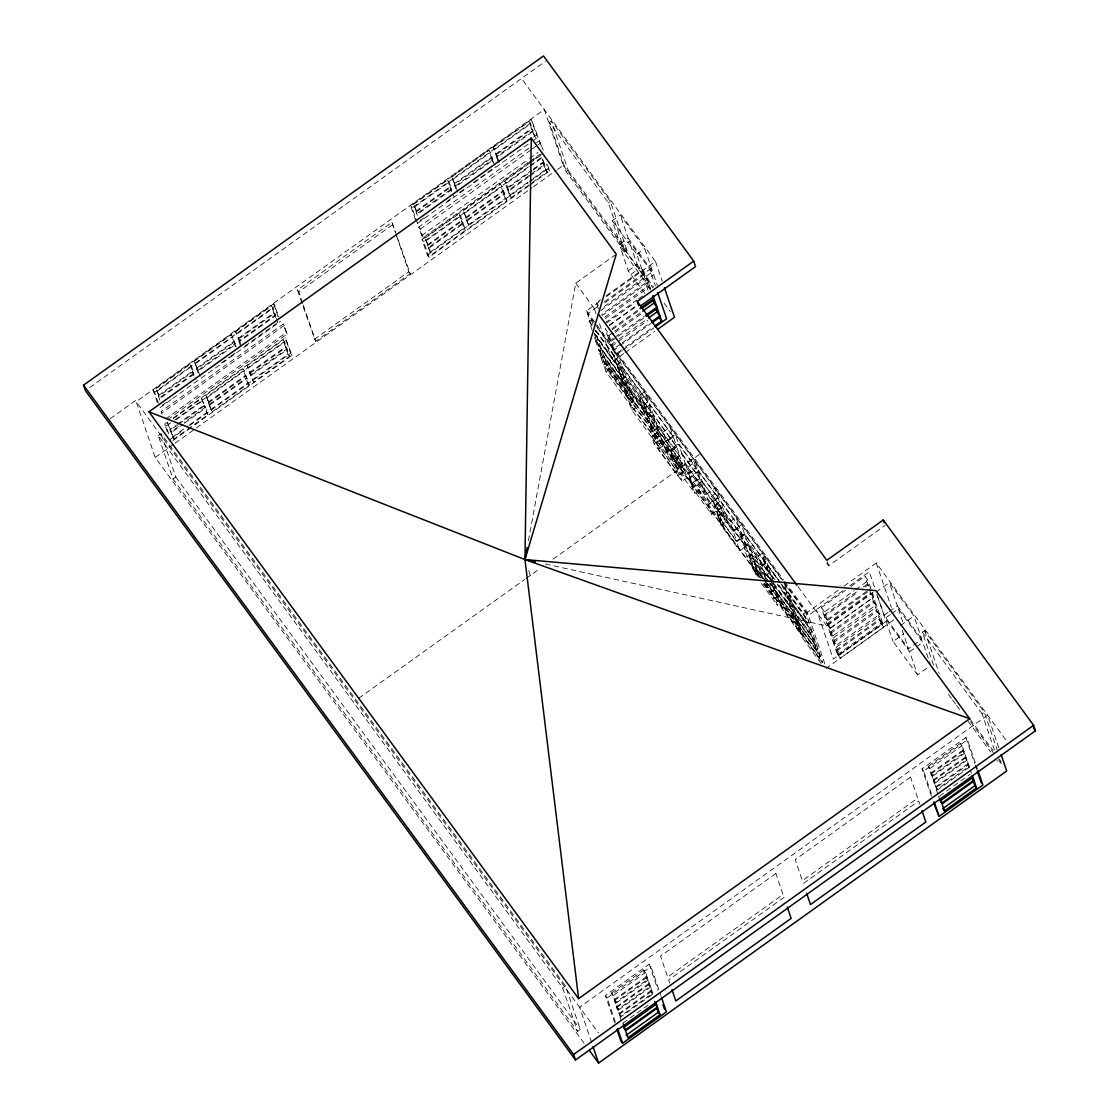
<?xml version="1.0" encoding="UTF-8"?>
<svg xmlns="http://www.w3.org/2000/svg" width="1119" height="1119" viewBox="0 0 1119 1119"><rect width="100%" height="100%" fill="white"/><g stroke="black" fill="none" stroke-linecap="round" stroke-linejoin="round"><path stroke-width="0.75" stroke-dasharray="5 3.75" d="M528.434 540.673L575.753 283.163L614.849 255.174M89.66 387.608L545.359 61.433M110.194 418.688L135.441 400.616L598.567 1033.117M157.289 402.518L153.065 390.111L273.707 303.781L278.925 316.705M528.168 144.099L417.457 223.338L415.932 221.254L410.659 205.756L531.287 119.411L538.099 136.994L533.847 140.043M155.989 388.741L190.006 364.388L191.531 366.472L193.853 373.284L159.835 397.637L155.989 388.741L159.835 397.637M194.188 361.395L231.353 334.791L232.878 336.889L235.2 343.687L198.035 370.291L194.188 361.395L198.035 370.291M235.633 331.728L271.539 306.033L273.078 308.117L275.386 314.929L239.48 340.624L235.633 331.728L239.48 340.624M413.568 204.371L447.6 180.019L449.125 182.117L451.447 188.915L417.415 213.267L413.568 204.371L417.415 213.267M451.768 177.04L488.933 150.436L490.472 152.52L492.78 159.332L455.615 185.936L451.768 177.04L455.615 185.936M493.227 147.358L529.133 121.663L530.658 123.747L532.98 130.559L497.074 156.254L493.227 147.358L497.074 156.254M158.297 403.05L154.604 392.209L275.232 305.865M301.934 303.151L297.444 289.961L391.972 222.303L410.197 273.651L315.656 341.309L302.494 304.802M417.457 223.338L412.184 207.84L532.826 121.495M157.513 390.825L191.531 366.472M195.713 363.493L232.878 336.889M237.172 333.812L273.078 308.117M415.107 206.455L449.125 182.117M453.293 179.124L490.472 152.52M494.752 149.456L530.658 123.747M302.745 303.389L298.815 291.835L393.356 224.178M158.297 395.539L192.328 371.2L190.006 364.388M196.496 368.207L233.661 341.603L231.353 334.791M237.955 338.539L273.861 312.83L271.539 306.033M415.89 211.183L449.908 186.831L447.6 180.019M454.09 183.838L491.255 157.233L488.933 150.436M495.549 154.17L531.455 128.475L529.133 121.663M159.933 400.35L158.562 396.322L192.594 371.97L195.951 379.425M198.133 373.005L196.762 368.976L233.927 342.386L236.375 347.156M240.501 346.023L238.221 339.309L274.127 313.614L275.652 315.698L239.746 341.393L241.578 346.764M416.156 211.953L450.174 187.6L451.712 189.698L417.681 214.051L416.156 211.953L417.988 217.324M455.727 188.649L454.356 184.621L491.521 158.017L494.878 165.472M498.095 161.654L495.815 154.94L531.721 129.245L535.525 138.043L531.721 129.245M194.119 374.054L160.101 398.406L158.562 396.322M200.119 376.446L198.301 371.074L235.466 344.47M457.713 192.076L455.881 186.705L493.045 160.101M499.172 162.409L497.34 157.038L533.245 131.329M549.359 122.237L551.317 120.838L610.359 201.462L627.199 250.908L625.241 252.321L566.2 171.697L549.359 122.237L608.4 202.861L625.241 252.321M533.735 136.938L536.574 134.909L531.287 119.411M162.381 405.12L169.473 400.056M221.226 363.004L229.493 357.101M230.864 356.108L237.746 351.184M244.795 346.135L277.946 322.412L276.575 318.383M419.975 220.765L424.227 217.715M446.901 201.476L453.992 196.412L452.468 194.314M459.545 192.44L465.042 188.496M473.309 182.579L495.339 166.815M171.235 399.581L159.877 407.708L158.352 405.61M172.648 398.56L280.505 321.363M162.115 414.296L161.136 411.428L283.317 323.978L287.261 333.952L166.507 420.394M528.21 162.577L423.192 237.746L421.653 235.661L418.73 227.059L529.427 147.82M536.519 142.742L539.358 140.714L543.82 151.401M284.338 325.349L162.157 412.799L161.136 411.428M423.192 237.746L420.254 229.143L530.966 149.918M532.378 148.897L536.63 145.848M538.057 144.841L540.897 142.798M165.486 419.01L286.254 332.581L283.317 323.978M421.653 235.661L528.098 159.471M529.525 158.45L538.029 152.366M529.623 161.556L539.568 154.45M528.364 186.174L429.011 257.286L427.36 255.02L422.087 239.522L531.357 161.304M532.784 160.283L542.715 153.177M167.318 431.878L164.675 424.129L167.514 422.101M173.193 418.03L285.317 337.784L292.059 355.296L192.72 426.409M424.996 238.137L459.014 213.785L460.678 216.051L463 222.863L428.969 247.215L424.996 238.137L428.969 247.215M463.196 210.792L500.361 184.201L502.025 186.467L504.333 193.265L467.169 219.87L463.196 210.792L467.169 219.87M529.343 175.375L508.627 190.202L506.963 187.936L504.655 181.124L528.126 164.325M529.511 163.332L540.561 155.429L544.533 164.493L530.728 174.382M173.263 418.688L201.616 398.406L205.406 407.218L184.145 422.436M205.784 395.413L242.949 368.808L244.432 370.823L246.753 377.635L209.589 404.239L205.784 395.413L209.589 404.239M247.243 365.745L283.149 340.036L284.632 342.064L286.94 348.862L251.048 374.557L247.243 365.745L251.048 374.557M168.787 433.892L166.158 426.143L173.249 421.066M174.676 420.059L286.786 339.798M429.025 257.314L423.737 241.788L528.769 166.619M530.182 165.598L541.54 157.471M176.159 419.695L203.085 400.42M207.267 397.427L244.432 370.823M248.726 367.759L284.632 342.064M426.661 240.403L460.678 216.051M464.861 213.058L502.025 186.467M508.627 190.202L506.306 183.39L528.406 167.57M529.791 166.591L542.211 157.695L544.533 164.493M158.255 435.585L161.038 433.585L565.501 985.979L580.285 1029.41L577.502 1031.41L173.039 479.016L158.255 435.585L562.717 987.965L577.502 1031.41M427.318 244.949L461.336 220.597L459.014 213.785M465.518 217.604L502.683 190.999L500.361 184.201M506.963 187.936L531.833 170.144M533.203 169.151L542.869 162.227M178.48 426.507L171.389 431.57L169.906 429.556L175.585 425.5M176.998 424.479L203.924 405.204L201.616 398.406M208.106 402.211L245.271 375.62L242.949 368.808M249.565 372.543L285.471 346.848L283.149 340.036M427.584 245.718L461.601 221.366L463.266 223.632L465.546 230.346L431.528 254.698L427.584 245.718L431.528 254.698M465.77 218.387L502.949 191.783L504.599 194.049L506.893 200.763L469.728 227.367L465.77 218.387L469.728 227.367M529.133 184.845L511.173 197.685L509.523 195.419L507.229 188.705L532.084 170.913M533.469 169.934L543.135 163.01L547.079 171.99L530.518 183.852M178.676 424.241L204.19 405.987L205.672 408.001L207.952 414.715L173.935 439.068L170.172 430.339L177.264 425.262M208.372 402.994L245.537 376.39L247.019 378.418L249.299 385.132L212.134 411.722L208.372 402.994L212.134 411.722M249.831 373.326L285.737 347.617L287.205 349.646L289.499 356.36L253.593 382.055L249.831 373.326L253.593 382.055M173.935 439.068L171.655 432.354L182.998 424.241M184.411 423.22L205.672 408.001M209.854 405.008L247.019 378.418M251.299 375.341L287.205 349.646M429.234 247.984L463.266 223.632M467.434 220.653L504.599 194.049M511.173 197.685L508.893 190.971L528.224 177.138M529.609 176.145L544.799 165.276M429.864 252.432L463.881 228.08L461.601 221.366M468.064 225.101L505.228 198.497L502.949 191.783M509.523 195.419L531.609 179.613M532.994 178.62L545.429 169.724L543.135 163.01M172.466 437.053L188.048 425.891M189.475 424.87L206.483 412.701L204.19 405.987M210.652 409.708L247.817 383.104L245.537 376.39M252.111 380.04L288.017 354.331L285.737 347.617M427.36 255.02L528.126 182.887M529.539 181.879L547.988 168.675L546.408 164.017M169.948 439.627L184.145 429.472M189.824 425.402L290.59 353.282L285.317 337.784M172.844 440.634L191.293 427.43M314.285 339.435L408.813 271.777L395.902 233.857M529.777 185.153L549.653 170.941L547.541 164.731M584.174 1043.328L155.191 457.447L173.599 444.271M175.026 443.25L194.86 429.053M196.273 428.045L532.084 187.684M533.497 186.677L556.171 170.452M557.584 169.431L563.263 165.374L544.254 109.564L136.182 401.637L155.191 457.447M566.2 171.697L568.158 170.284L551.317 120.838M173.039 479.016L175.823 477.03L161.038 433.585M608.4 202.861L610.359 201.462M612.275 220.765L636.753 254.195L644.656 277.386L620.178 243.956L612.275 220.765L620.29 215.03L644.768 248.46L652.671 271.651L603.155 307.319M620.178 243.956L628.193 238.221L620.29 215.03M644.81 293.388L628.277 270.812L620.388 247.621L629.228 241.298L653.706 274.714L657.399 285.541M636.753 254.195L644.768 248.46M628.277 270.812L637.131 264.49L629.228 241.298M630.906 274.393L639.746 268.056M598.441 308.802L596.371 302.745L600.567 299.738M606.176 295.724L642.6 269.651L645.509 273.623L648.083 281.205L601.854 314.285M591.489 325.405L586.524 310.83L600.595 300.759M606.218 296.717L655.482 261.468L521.524 78.498M597.28 306.9L587.559 313.866L593.741 322.314M604.372 301.822L649.775 269.329L655.384 285.821M604.875 302.703L645.509 273.623M600.791 310.522L645.621 278.435L648.474 282.338L650.531 288.394M648.027 290.325L644.866 281.051L653.706 274.714M592.217 330.343L589.112 321.223L591.322 319.642L593.322 322.356M648.474 282.338L602.246 315.418L599.392 311.53M604.778 317.097L648.195 286.016L645.621 278.435M605.337 318.439L648.768 287.359L650.531 289.765M604.819 322.999L637.047 299.934M638.445 298.941L642.642 295.934M606.582 323.055L634.599 302.997M609.323 325.028L635.942 305.963M609.337 325.615L635.956 306.564M595.7 330.93L619.618 363.591L622.793 372.921L620.513 374.557L595.602 340.54L597.882 338.903M611.967 328.636L638.585 309.585M595.77 341.309L598.119 339.616L623.045 373.648L626.122 382.698L623.759 384.377L598.847 350.359L595.77 341.309L626.122 382.698M612.317 329.685L638.935 310.634M613.506 338.26L610.694 340.274L607.715 336.204L613.324 332.189M614.723 331.182L641.341 312.131M620.667 343.967L613.66 348.974L610.764 345.016L608.177 337.434L613.785 333.42M615.184 332.413L641.802 313.362M614.904 337.267L644.32 316.201M613.66 348.974L611.086 341.393L616.681 337.392M618.094 336.385L644.712 317.334M598.847 350.359L601.211 348.666M599.141 351.618L601.602 349.855L626.528 383.887L628.584 389.944L626.122 391.706L624.052 385.649L599.141 351.618L601.211 357.688L650.601 425.052L652.657 431.123L656.643 428.269L654.587 422.199L628.99 387.244L625.003 390.097L627.06 396.168L631.046 393.315L628.99 387.244M610.764 345.016L617.758 339.994M619.171 339.001L647.188 318.943M611.45 346.47L615.436 354.205L611.45 346.47L617.059 342.456M618.457 341.449L647.873 320.398M601.211 357.688L603.673 355.926L628.584 389.944M622.066 342.96L650.083 322.901M601.253 358.36L603.868 356.499L628.78 390.517L631.06 397.203L628.444 399.077L626.178 392.391L601.253 358.36L603.533 365.046L628.78 399.511L630.962 405.945L633.438 404.183L631.242 397.749L606.33 363.731L603.868 365.493L606.05 371.914L630.962 405.945M612.904 350.723L650.726 323.657M616.233 353.66L619.339 362.794L617.128 364.374L614.023 355.241L623.842 348.177M625.241 347.184L653.272 327.126M621.213 351.282L611.282 358.388L598.931 322.118M622.626 350.261L653.846 327.923M603.533 365.046L606.148 363.185L684.828 470.637L677.61 475.799L654.097 443.683L651.817 437.011L659.035 431.836L682.548 463.951L684.828 470.637M760.291 578.005L605.519 366.64L623.815 353.548M625.227 352.541L654.783 331.392M606.05 371.914L608.512 370.151L595.224 331.126M619.618 363.591L617.324 365.228L620.513 374.557M647.3 413.792L621.702 378.837L618.527 369.494L622.08 366.948L647.677 401.917L650.852 411.246L647.3 413.792L644.124 404.463L618.066 368.822L621.8 366.151L618.695 357.031M623.045 373.648L620.681 375.327L623.759 384.377M621.702 378.837L625.255 376.292L622.08 366.948M621.772 379.677L625.507 377.005L651.104 411.974L654.181 421.024L650.447 423.695L647.369 414.645L621.772 379.677L624.85 388.727L628.584 386.055L625.507 377.005M624.052 385.649L626.528 383.887M626.178 392.391L628.78 390.517M631.242 393.888L627.437 396.616L629.717 403.288L655.314 438.256L659.119 435.529L656.839 428.843L631.242 393.888L633.522 400.574L629.717 403.288M628.78 399.511L631.242 397.749M640.558 394.657L644.292 391.986L647.397 401.106L643.663 403.777L640.558 394.657L614.96 359.703L618.066 368.822M629.829 403.889L633.704 401.12L659.301 436.074L661.497 442.495L657.608 445.278L632.011 410.323L629.829 403.889L655.426 438.844L657.608 445.278M639.704 399.833L646.488 394.979L649.593 404.113L673.106 436.214L666.323 441.068L642.81 408.967L639.704 399.833L663.217 431.948L666.323 441.068M632.011 410.323L635.9 407.54L633.704 401.12M644.124 404.463L647.677 401.917M642.81 408.967L649.593 404.113M649.873 404.91L643.229 409.652L646.418 418.996L669.917 451.097L676.561 446.355L673.386 437.011L649.873 404.91L653.048 414.24L676.561 446.355M647.369 414.645L651.104 411.974M646.418 418.996L653.048 414.24M653.286 414.967L656.377 424.017L679.876 456.118L676.799 447.068L653.286 414.967L647.314 419.247L650.391 428.297L673.904 460.399L682.142 454.37L699.809 478.498L702.886 487.534L694.843 493.297L677.177 469.183L674.1 460.133M650.601 425.052L654.587 422.199M650.391 428.297L656.377 424.017M650.824 429.458L656.783 425.206L680.282 457.307L682.352 463.378L676.408 467.63L652.895 435.515L650.824 429.458L674.337 461.56L676.408 467.63M656.839 428.843L653.034 431.57L655.314 438.256M652.895 435.515L658.839 431.263L656.783 425.206M663.217 431.948L670.001 427.094L673.106 436.214M655.426 438.844L659.301 436.074M654.097 443.683L661.315 438.522L659.035 431.836M656.307 442.774L661.497 439.068L685.01 471.183L687.192 477.603L682.017 481.31L658.504 449.209L656.307 442.774L679.82 474.89L682.017 481.31M663.119 443.124L675.344 434.382L678.45 443.516L696.116 467.63L683.891 476.386L666.225 452.258L663.119 443.124L680.786 467.252L683.891 476.386M673.386 437.011L666.742 441.767L669.917 451.097M658.504 449.209L663.693 445.502L661.497 439.068M666.225 452.258L678.45 443.516M670.882 449.922L678.715 444.313L696.382 468.441L699.557 477.771L691.724 483.38L674.072 459.252L670.882 449.922L688.549 474.036L691.724 483.38M676.799 447.068L670.827 451.349L673.904 460.399M674.072 459.252L681.905 453.643L678.715 444.313M674.337 461.56L680.282 457.307M677.61 475.799L675.33 469.113L682.548 463.951M677.177 469.183L685.22 463.42L682.142 454.37M680.786 467.252L693.011 458.51L696.116 467.63M358.695 698.284L524.685 579.474M526.112 578.467L540.295 568.312M553.052 559.178L700.55 453.601M679.82 474.89L685.01 471.183M688.549 474.036L696.382 468.441M705.949 494.458L686.646 468.078L695.417 461.797L698.522 470.931L689.752 477.212L709.054 503.578L717.825 497.298L714.719 488.164L705.949 494.458L709.054 503.578M689.15 478.624L698.802 471.728L718.104 498.095L721.279 507.439L711.642 514.334L692.325 487.968L689.15 478.624L720.035 520.475L724.608 517.202L721.531 508.152L702.214 481.785L697.655 485.059L700.732 494.108L705.306 490.835L702.214 481.785M699.809 478.498L691.752 484.247L694.843 493.297M692.325 487.968L701.977 481.058L698.802 471.728M711.488 496.193L717.461 491.912L720.566 501.032L739.169 526.434L733.183 530.714L714.593 505.326L711.488 496.193L730.078 521.594L733.183 530.714M718.104 498.095L708.453 505.005L711.642 514.334M714.593 505.326L720.566 501.032M714.719 506.222L720.846 501.844L739.435 527.245L742.624 536.574L736.498 540.967L717.894 515.565L714.719 506.222L733.309 531.623L736.498 540.967M721.531 508.152L716.957 511.425L697.655 485.059M717.894 515.565L724.021 511.173L720.846 501.844M718.062 516.335L724.273 511.901L742.862 537.302L745.939 546.352L739.743 550.786L721.154 525.384L718.062 516.335L736.666 541.736L739.743 550.786M721.154 525.384L727.35 520.95L724.273 511.901M730.078 521.594L736.064 517.314L739.169 526.434M737.393 527.441L741.379 524.573L744.485 533.707L765.41 562.27L761.41 565.123L740.498 536.561L737.393 527.441L758.304 556.003L761.41 565.123M733.309 531.623L739.435 527.245M740.498 536.561L744.485 533.707M741.17 537.162L744.806 534.56L765.676 563.067L768.851 572.41L765.228 574.998L744.359 546.492L741.17 537.162L762.053 565.668L765.228 574.998M736.666 541.736L742.862 537.302M744.359 546.492L747.982 543.89L744.806 534.56M762.892 578.481L746.988 556.758L743.911 547.709L748.219 544.617L773.775 579.474M746.988 556.758L751.311 553.667L748.219 544.617M763.13 579.055L751.199 562.759L749.129 556.689L751.716 554.856L769.606 579.292M758.304 556.003L762.291 553.15L765.41 562.27M751.199 562.759L753.772 560.913L766.697 578.565M758.318 577.04L753.339 570.256L751.073 563.57L753.968 561.486M774.949 579.754L765.802 567.277L762.696 558.143L764.836 556.619L767.942 565.738L781.146 583.768M753.339 570.256L756.248 568.172L766.179 581.754M751.716 554.856L758.626 575.152L756.486 576.677L754.29 570.256L756.43 568.718L766.375 582.3M762.053 565.668L765.676 563.067M765.802 567.277L767.942 565.738M768.221 566.55L765.648 568.382L768.823 577.726L771.397 575.879L768.221 566.55L780.405 583.181M771.341 582.453L769.788 577.922L771.648 576.607L774.726 585.643L772.879 586.971L771.844 583.95M767.872 585.265L771.103 582.943M775.131 586.832L773.495 588.007L775.565 594.063L794.854 620.416L796.49 619.241L794.42 613.184L775.131 586.832L777.187 592.902L775.565 594.063M772.068 591.266L774.642 589.419L772.586 583.363L770.012 585.209L772.068 591.266L764.123 580.411M774.222 598.763L771.942 592.077L774.852 590.007L777.118 596.679L774.222 598.763L763.284 583.824M784.405 587.335L786.335 585.964L789.441 595.084L808.673 621.367L806.757 622.751L787.51 596.469L784.405 587.335L803.652 613.618L806.757 622.751M776.698 593.965L777.383 593.476L779.663 600.162L798.952 626.5L798.267 627.004L778.978 600.651L776.698 593.965L795.987 620.318L798.267 627.004M777.299 597.224L779.495 603.659L777.355 605.183L775.159 598.763L777.299 597.224L767.368 583.656M779.006 585.293L785.104 593.616L787.244 592.091L784.657 584.482M787.51 592.888L784.937 594.735L788.112 604.064L790.685 602.232L787.51 592.888L781.426 584.566M779.118 601.225L779.845 600.707L799.134 627.046L801.33 633.48L800.603 633.997L781.314 607.645L779.118 601.225L798.42 627.563L800.603 633.997M826.647 562.997L828.703 565.808L885.115 525.44M787.51 596.469L789.441 595.084M813.835 642.46L794.588 616.163L791.497 607.113L793.133 605.952L796.21 615.002L815.471 641.285L813.835 642.46L810.757 633.41L791.007 606.582L787.818 597.238L789.706 595.895L808.967 622.192L807.079 623.535L810.254 632.878L812.142 631.522L792.881 605.225L789.706 595.895M781.314 607.645L782.041 607.127L779.845 600.707M790.937 602.945L794.014 611.995L792.168 613.324L789.091 604.274L790.937 602.945L777.733 584.915M791.007 606.582L792.881 605.225M794.42 613.184L792.784 614.345L794.854 620.416M794.588 616.163L796.21 615.002M816.408 649.635L814.352 643.565L815.877 642.474L796.616 616.177L795.091 617.268L797.162 623.339L816.408 649.635L817.933 648.544L767.69 579.922M803.652 613.618L805.568 612.247L784.139 582.957M795.987 620.318L796.686 619.828L769.872 583.209M893.871 619.842L826.312 668.183L807.317 612.373L838.285 590.203M843.908 586.174L876.275 563.011L1006.638 741.044M797.162 623.339L798.686 622.248L796.616 616.177M842.845 590.72L808.352 615.408L783.594 581.586M849.797 585.741L869.253 571.823L874.862 588.3M819.178 657.357L820.591 656.349L801.344 630.053L799.931 631.06L802.113 637.494L821.36 663.791L819.178 657.357L799.707 630.543L797.427 623.856L798.882 622.821L818.129 649.118L816.674 650.153L818.954 656.839L820.409 655.804L801.148 629.507L798.882 622.821M866.568 591.336L827.207 619.506L824.018 615.156L821.416 607.505L845.321 590.398M850.944 586.37L865.001 576.299L868.19 580.663L870.792 588.314L867.603 583.964L865.001 576.299M798.42 627.563L799.134 627.046M827.207 619.506L824.605 611.855L854.133 590.72M855.531 589.713L868.19 580.663M799.707 630.543L801.148 629.507M824.018 615.156L856.357 592.007M863.378 586.971L867.603 583.964M872.163 592.399L873.729 596.986L830.144 628.193L826.983 623.87L824.381 616.205L858.119 592.049M865.155 587.027L867.952 584.999L871.128 589.335M802.113 637.494L803.526 636.473L801.344 630.053M830.144 628.193L827.542 620.527L868.316 591.35M810.757 633.41L812.38 632.249L793.133 605.952M826.983 623.87L870.568 592.678L867.966 585.013M827.319 624.836L870.904 593.643L873.575 597.294L876.177 604.945L832.592 636.138L829.92 632.487L827.319 624.836L829.99 628.486L832.592 636.138M545.415 564.046L826.703 625.885L873.128 592.65M876.107 592.105L889.423 582.579L913.887 616.009L921.79 639.201L908.474 648.726L884.01 615.296L876.639 593.643M829.99 628.486L873.575 597.294M829.92 632.487L873.505 601.295L870.904 593.643M830.34 633.718L873.925 602.526L876.96 606.666L879.562 614.317L835.977 645.523L832.942 641.369L830.34 633.718L833.375 637.858L835.977 645.523M833.375 637.858L876.96 606.666M832.942 641.369L876.527 610.177L873.925 602.526M833.375 642.642L876.96 611.45L880.177 615.842L882.779 623.493L839.194 654.699L835.991 650.307L833.375 642.642L836.592 647.034L839.194 654.699M836.592 647.034L880.177 615.842M884.01 615.296L887.996 612.443M889.325 611.478L897.312 605.771L889.423 582.579M835.991 650.307L879.562 619.101L876.96 611.45M836.355 651.37L879.926 620.178L882.709 623.968L883.786 627.158L840.215 658.35L836.355 651.37L840.215 658.35M890.444 614.513L885.157 618.289L909.635 651.72L917.524 674.911L928.085 667.344M891.759 613.562L898.361 608.834L922.839 642.264L930.197 663.917M837.432 654.559L881.017 623.367L879.926 620.178M886.094 621.269L833.277 659.077L816.436 609.617M839.124 655.161L882.709 623.968M900.585 625.535L913.887 616.009M917.524 674.911L893.06 641.481L903.606 633.927M933.554 665.162L922.322 632.193L924.574 630.584L984.37 712.257L997.281 750.164M909.635 651.72L914.908 647.929M916.237 646.992L922.839 642.264M562.717 987.965L565.501 985.979M994.469 750.136L982.118 713.866L984.37 712.257M614.751 1023.004L605.379 995.49L649.188 964.144L650.978 966.592L660.881 995.714M931.4 796.364L922.042 768.851L965.837 737.505L967.473 739.729L977.391 768.851M611.729 992.931L643.817 969.963L645.607 972.411L647.943 979.265L615.856 1002.232L611.729 992.931L615.856 1002.232M928.378 766.291L960.48 743.324L962.102 745.548L964.438 752.402L932.351 775.369L928.378 766.291L932.351 775.369M931.386 793.735L923.665 771.075L967.473 739.729M615.436 1022.206L607.169 997.938L650.978 966.592M930.015 768.515L962.102 745.548M613.52 995.378L645.607 972.411M614.065 999.785L646.153 976.817L643.817 969.963M930.714 773.145L962.802 750.178L960.48 743.324M614.345 1000.638L646.446 977.67L648.223 980.104L650.321 986.259L618.234 1009.226L614.345 1000.638L618.234 1009.226M931.008 773.984L963.095 751.017L964.732 753.255L966.816 759.409L934.729 782.377L931.008 773.984L934.729 782.377M932.645 776.222L964.732 753.255M616.135 1003.072L648.223 980.104M616.443 1006.778L648.53 983.811L646.446 977.67M933.092 780.139L965.193 757.171L963.095 751.017M616.709 1007.562L648.796 984.594L650.587 987.042L652.685 993.182L620.597 1016.15L616.709 1007.562L620.597 1016.15M933.358 780.922L965.459 757.955L967.082 760.179L969.18 766.333L937.093 789.301L933.358 780.922L937.093 789.301M934.994 783.146L967.082 760.179M618.499 1010.009L650.587 987.042M618.807 1013.716L650.894 990.749L648.796 984.594M935.456 787.063L967.543 764.095L965.459 757.955M619.073 1014.485L651.16 991.518L652.95 993.966L620.863 1016.933L619.073 1014.485L621.157 1020.64M937.82 794L935.722 787.846L967.809 764.878L971.544 773.257M783.999 897.382L668.658 979.936L669.763 983.167M969.446 767.116L937.358 790.084L935.722 787.846M939.442 796.224L970.145 774.264M622.947 1023.088L635.508 1014.094M636.907 1013.101L650.852 1003.114M922.322 632.193L982.118 713.866M628.193 238.221L652.671 271.651M897.312 605.771L921.79 639.201M568.158 170.284L627.199 250.908M637.131 264.49L653.664 287.051M970.271 719.461L992.959 750.443M999.141 758.892L1001.197 761.703L998.959 763.312L996.889 760.5M563.263 165.374L652.853 287.751M664.182 303.221L670.365 311.655M970.579 721.671L993.28 752.667M998.428 759.703L1001.533 763.927M948.436 694.326L951.528 698.55M952.563 699.962L955.654 704.187M956.689 705.585L959.78 709.81M968.033 721.07L990.707 752.052M620.388 247.621L644.866 281.051M648.195 286.016L650.097 288.618M536.574 134.909L538.099 136.994M531.455 128.475L532.98 130.559M870.568 592.678L873.729 596.986M873.505 601.295L876.177 604.945M876.527 610.177L879.562 614.317M879.562 619.101L882.779 623.493M881.017 623.367L883.786 627.158M547.988 168.675L549.653 170.941M545.429 169.724L547.079 171.99M962.802 750.178L964.438 752.402M965.193 757.171L966.816 759.409M967.543 764.095L969.18 766.333M495.815 154.94L497.34 157.038M821.416 607.505L824.605 611.855M491.255 157.233L492.78 159.332M596.371 302.745L598.301 305.389M824.381 616.205L827.542 620.527M504.655 181.124L506.306 183.39M507.229 188.705L508.893 190.971M575.753 283.163L596.371 311.334M797.987 586.664L826.703 625.885M502.683 190.999L504.333 193.265M608.177 337.434L611.086 341.393M505.228 198.497L506.893 200.763M586.524 310.83L783.58 579.964M784.615 581.376L807.317 612.373M922.042 768.851L923.665 771.075M594.776 323.727L782.559 580.188M597.308 327.811L782.097 580.188M762.696 558.143L778.95 580.341M589.112 321.223L592.105 325.307M596.091 330.748L614.023 355.241M595.42 330.119L619.339 362.794M621.8 366.151L647.397 401.106M698.522 470.931L717.825 497.298M782.167 585.153L787.244 592.091M594.203 333.07L617.128 364.374M787.818 597.238L807.079 623.535M594.413 333.924L622.793 372.921M625.255 376.292L650.852 411.246M681.905 453.643L699.557 477.771M701.977 481.058L721.279 507.439M724.021 511.173L742.624 536.574M747.982 543.89L768.851 572.41M771.397 575.879L773.425 578.649M777.495 584.202L790.685 602.232M769.788 577.922L772.837 582.09M773.858 583.475L789.091 604.274M628.584 386.055L654.181 421.024M685.22 463.42L745.939 546.352M751.311 553.667L772.18 582.174L769.103 573.124L764.781 576.215L766.837 582.244M772.879 583.265L794.014 611.995M631.046 393.315L682.352 463.378M743.911 547.709L768.879 581.852M749.129 556.689L765.046 578.411M797.427 623.856L816.674 650.153M767.186 583.111L777.118 596.679M751.073 563.57L761.004 577.138M765.983 583.936L771.942 592.077M608.512 370.151L760.612 577.866M764.585 583.293L822.787 662.77L805.568 612.247M764.417 583.642L822.185 662.56M754.29 570.256L759.255 577.04M764.235 583.824L775.159 598.763M761.452 583.461L777.355 605.183M651.817 437.011L675.33 469.113M454.356 184.621L455.881 186.705M449.908 186.831L451.447 188.915M461.336 220.597L463 222.863M463.881 228.08L465.546 230.346M410.659 205.756L412.184 207.84M418.73 227.059L420.254 229.143M422.087 239.522L423.737 241.788M408.813 271.777L410.197 273.651M297.444 289.961L298.815 291.835M273.861 312.83L275.386 314.929M286.254 332.581L287.261 333.952M276.407 320.328L277.946 322.412M290.59 353.282L292.059 355.296M285.471 346.848L286.94 348.862M288.017 354.331L289.499 356.36M238.221 339.309L239.746 341.393M233.661 341.603L235.2 343.687M245.271 375.62L246.753 377.635M247.817 383.104L249.299 385.132M646.153 976.817L647.943 979.265M648.53 983.811L650.321 986.259M196.762 368.976L198.301 371.074M650.894 990.749L652.685 993.182M192.328 371.2L193.853 373.284M203.924 405.204L205.406 407.218M206.483 412.701L207.952 414.715M605.379 995.49L607.169 997.938M153.065 390.111L154.604 392.209M170.172 430.339L171.655 432.354M164.675 424.129L166.158 426.143M175.823 477.03L580.285 1029.41M998.861 747.996L987.685 715.153L579.614 1007.226L592.469 1044.992M965.837 737.505L974.649 763.396M975.209 765.004L976.859 769.858M924.574 630.584L939.163 673.442M967.809 764.878L968.858 767.956M898.361 608.834L903.089 622.751M902.166 630.165L908.474 648.726M876.275 563.011L891.367 607.337M877.674 596.539L893.06 641.481M938.603 796.308L940.17 800.924M919.776 804.225L918.671 800.994L803.33 883.548L804.435 886.78M827.305 561.696L828.703 565.808M796.686 619.828L798.952 626.5M781.999 584.496L785.104 593.616M655.482 261.468L662.196 281.163M753.255 567.823L746.345 547.527L717.251 507.788L724.161 528.084M642.6 269.651L645.187 277.232M721.517 524.475L714.607 504.165L685.625 464.609L692.535 484.905M610.694 340.274L608.121 332.693L605.141 328.622L607.715 336.204M539.358 140.714L541.806 147.876M594.441 308.928L596.133 313.88M591.322 319.642L593.909 327.238M594.287 333.658L605.519 366.64M594.539 337.42L595.602 340.54M491.521 158.017L492.892 162.045M450.174 187.6L451.544 191.629M528.741 570.662L530.364 575.418M649.188 964.144L658 990.035M391.972 222.303L395.343 232.206M651.16 991.518L652.209 994.595M303.305 305.039L315.656 341.309M273.707 303.781L278.981 319.279M274.127 313.614L275.498 317.642M233.927 342.386L235.298 346.414M192.594 371.97L193.965 375.998M171.389 431.57L167.598 422.744L169.906 429.556M775.873 873.519L660.532 956.06L667.693 977.069L783.02 894.515L775.873 873.519M910.544 777.132L795.203 859.672L802.351 880.681L917.692 798.141L910.544 777.132"/><path stroke-width="1.5" d="M531.287 138.141L524.965 559.556L578.621 998.638L969.711 718.72L875.939 590.636L524.965 559.556L148.939 411.806L531.287 138.141L616.247 254.167L524.965 559.556L969.711 718.72M527.175 547.541L524.965 559.556L535.19 561.794M693.71 261.091L637.298 301.473L826.829 560.325L883.241 519.957L1033.606 725.308L1035.467 730.791L575.502 1060.001L85.394 390.657L83.533 385.16L543.498 55.95L693.71 261.091L695.57 266.588L640.572 305.949M639.984 308.578L654 298.549L652.964 295.514M641.746 308.62L654.349 299.598L656.937 307.179L645.719 315.208M642.74 311.138L653.944 303.109L652.923 300.074M646.111 316.327L657.315 308.312L659.888 315.894L651.482 321.908M648.586 317.936L656.993 311.921L655.958 308.886M651.817 322.859L660.224 316.845L661.679 321.111L654.671 326.119M655.258 326.902L666.616 318.789L657.636 292.409M657.594 329.378L674.491 317.278L664.42 287.737M575.502 1060.001L573.641 1054.518L1033.606 725.308M654.559 1001.519L655.608 1004.596L623.521 1027.564L625.311 1030.012L657.399 1007.044L655.832 1002.428M973.894 780.195L972.257 777.957L940.17 800.924L941.806 803.162L973.894 780.195L972.327 775.579M626.15 1035.271L658.238 1012.303L656.825 1008.149M972.998 780.125L974.887 785.664L942.799 808.631L944.436 810.869L976.523 787.902L974.159 780.964L942.072 803.932L944.436 810.869M660.028 1014.751L627.927 1037.719L625.577 1030.795L657.664 1007.827L660.028 1014.751L658.238 1012.303M933.61 802.827L939.093 816.394L982.888 785.034L977.936 770.473M616.947 1029.48L620.807 1040.796L622.598 1043.244L666.392 1011.898L661.441 997.337M589.335 1050.377L598.609 1063.05L1006.68 770.977L1001.099 754.556M1033.41 727.979L1035.467 730.791M653.944 303.109L656.937 307.179M656.993 311.921L659.888 315.894M659.133 317.642L661.679 321.111M974.887 785.664L976.523 787.902M598.441 314.145L796.952 585.265M655.608 1004.596L657.399 1007.044M148.939 411.806L578.621 998.638M83.533 385.16L573.641 1054.518M977.405 771.481L981.265 782.81M883.241 519.957L884.178 522.699M940.24 798.546L941.806 803.162M934.141 801.819L939.093 816.394M921.972 810.702L925.819 822.003L810.478 904.558L806.631 893.242M637.298 301.473L638.697 305.585M787.3 907.089L791.147 918.391L675.82 1000.946L671.959 989.63M662.952 1004.596L664.602 1009.45M623.213 1023.857L625.311 1030.012M617.632 1028.683L622.598 1043.244M593.028 1046.629L598.609 1063.05"/></g></svg>
